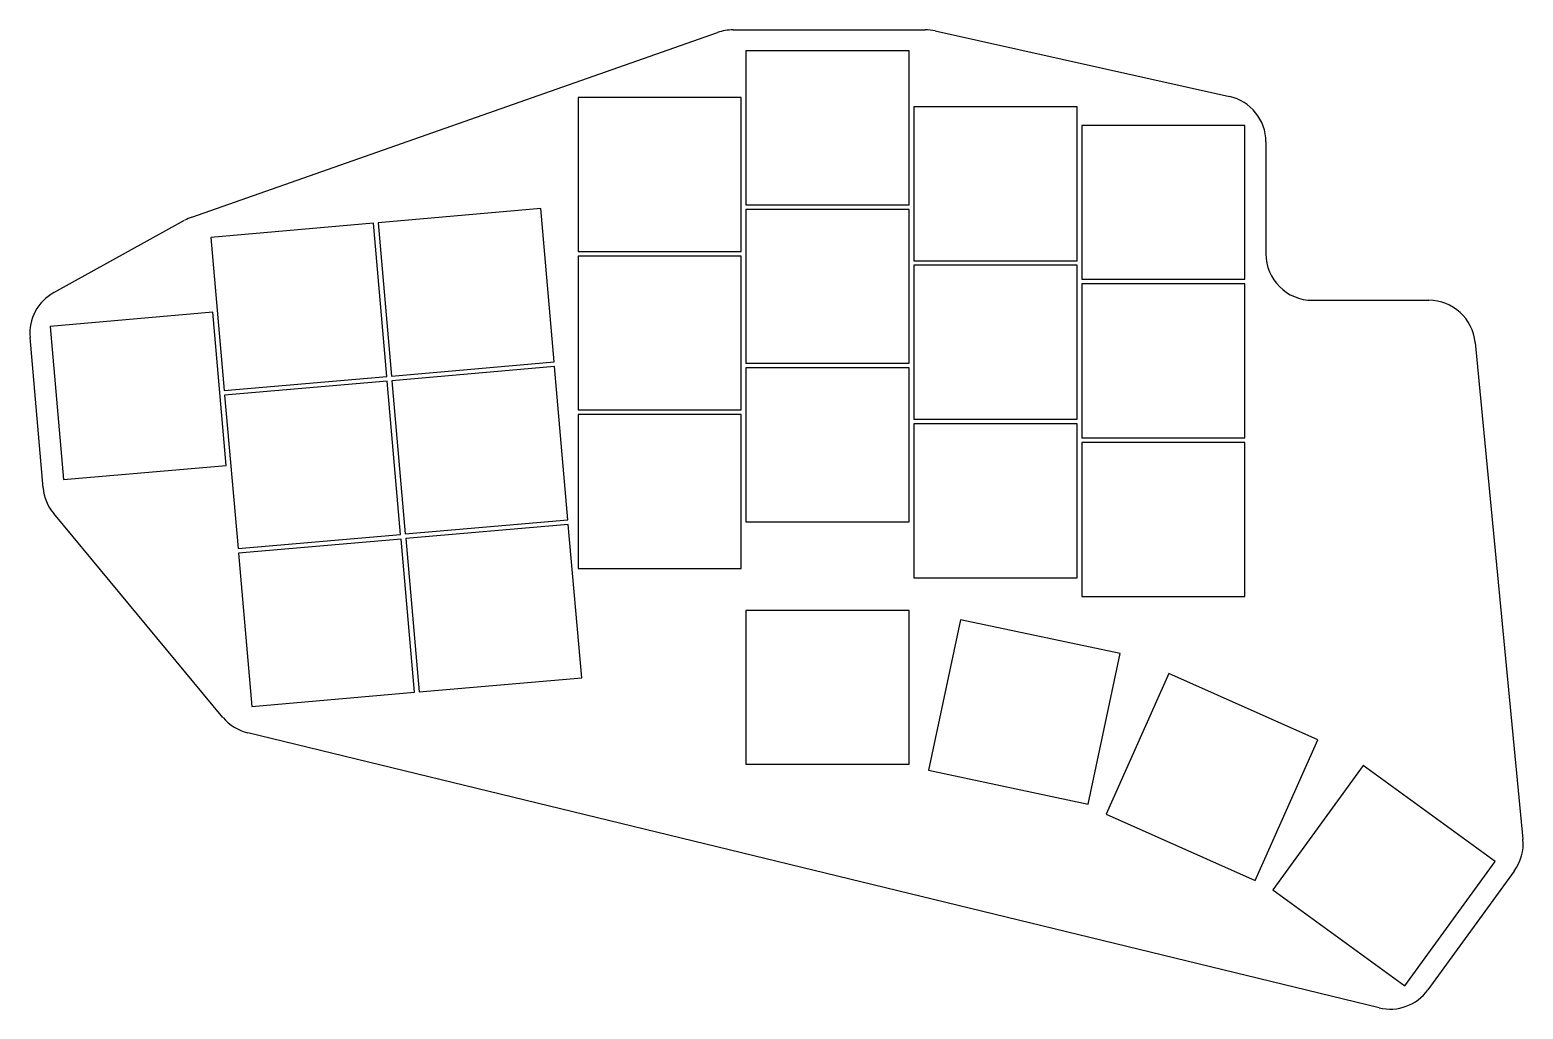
# Model space of a CAD drawing. Header units: millimetres. Extents: x 44 to 204, y -127 to -22.
import ezdxf

# ---------------------------------------------------------------- set-up
doc = ezdxf.new("R2010")
doc.units = ezdxf.units.MM

msp = doc.modelspace()

# ---------------------------------------------------------------- linework, layer by layer
for p, q in [((119.35, -22.14), (139.95, -22.14)), ((141.03, -22.26), (172.58, -29.27)), ((61.32, -42.21), (117.69, -22.42)), ((138.24, -24.39), (120.74, -24.39)), ((120.74, -24.39), (120.74, -40.89)), ((138.24, -40.89), (138.24, -24.39)), ((120.24, -29.39), (102.74, -29.39)), ((102.74, -29.39), (102.74, -45.89)), ((120.24, -45.89), (120.24, -29.39)), ((156.24, -30.39), (138.74, -30.39)), ((138.74, -30.39), (138.74, -46.89)), ((156.24, -46.89), (156.24, -30.39)), ((174.24, -32.39), (156.74, -32.39)), ((156.74, -32.39), (156.74, -48.89)), ((174.24, -48.89), (174.24, -32.39)), ((176.49, -34.15), (176.49, -46.14)), ((98.73, -41.3), (81.29, -42.83)), ((100.16, -57.74), (98.73, -41.3)), ((120.74, -40.89), (138.24, -40.89)), ((138.24, -41.39), (120.74, -41.39)), ((120.74, -41.39), (120.74, -57.89)), ((138.24, -57.89), (138.24, -41.39)), ((46.53, -50.32), (60.55, -42.56)), ((80.79, -42.87), (63.36, -44.4)), ((82.23, -59.31), (80.79, -42.87)), ((81.29, -42.83), (82.73, -59.27)), ((63.36, -44.4), (64.8, -60.83)), ((102.74, -45.89), (120.24, -45.89)), ((120.24, -46.39), (102.74, -46.39)), ((102.74, -46.39), (102.74, -62.89)), ((120.24, -62.89), (120.24, -46.39)), ((138.74, -46.89), (156.24, -46.89)), ((156.24, -47.39), (138.74, -47.39)), ((138.74, -47.39), (138.74, -63.89)), ((156.24, -63.89), (156.24, -47.39)), ((156.74, -48.89), (174.24, -48.89)), ((174.24, -49.39), (156.74, -49.39)), ((156.74, -49.39), (156.74, -65.89)), ((174.24, -65.89), (174.24, -49.39)), ((181.49, -51.14), (193.95, -51.14)), ((63.56, -52.41), (46.13, -53.94)), ((65, -68.85), (63.56, -52.41)), ((46.13, -53.94), (47.56, -70.37)), ((45.38, -71.25), (43.97, -55.13)), ((198.93, -55.66), (204.05, -108.93)), ((82.73, -59.27), (100.16, -57.74)), ((100.21, -58.24), (82.77, -59.76)), ((101.65, -74.68), (100.21, -58.24)), ((120.74, -57.89), (138.24, -57.89)), ((138.24, -58.39), (120.74, -58.39)), ((120.74, -58.39), (120.74, -74.89)), ((138.24, -74.89), (138.24, -58.39)), ((64.8, -60.83), (82.23, -59.31)), ((82.28, -59.81), (64.84, -61.33)), ((83.71, -76.24), (82.28, -59.81)), ((82.77, -59.76), (84.21, -76.2)), ((64.84, -61.33), (66.28, -77.77)), ((102.74, -62.89), (120.24, -62.89)), ((120.24, -63.39), (102.74, -63.39)), ((102.74, -63.39), (102.74, -79.89)), ((120.24, -79.89), (120.24, -63.39)), ((138.74, -63.89), (156.24, -63.89)), ((156.24, -64.39), (138.74, -64.39)), ((138.74, -64.39), (138.74, -80.89)), ((156.24, -80.89), (156.24, -64.39)), ((156.74, -65.89), (174.24, -65.89)), ((174.24, -66.39), (156.74, -66.39)), ((156.74, -66.39), (156.74, -82.89)), ((174.24, -82.89), (174.24, -66.39)), ((47.56, -70.37), (65, -68.85)), ((64.66, -95.87), (46.52, -74.01)), ((84.21, -76.2), (101.65, -74.68)), ((101.69, -75.17), (84.26, -76.7)), ((103.13, -91.61), (101.69, -75.17)), ((120.74, -74.89), (138.24, -74.89)), ((66.28, -77.77), (83.71, -76.24)), ((83.76, -76.74), (66.32, -78.27)), ((85.2, -93.18), (83.76, -76.74)), ((84.26, -76.7), (85.69, -93.14)), ((66.32, -78.27), (67.76, -94.7)), ((102.74, -79.89), (120.24, -79.89)), ((138.74, -80.89), (156.24, -80.89)), ((156.74, -82.89), (174.24, -82.89)), ((138.24, -84.39), (120.74, -84.39)), ((120.74, -84.39), (120.74, -100.89)), ((138.24, -100.89), (138.24, -84.39)), ((143.76, -85.39), (140.33, -101.53)), ((160.88, -89.03), (143.76, -85.39)), ((157.45, -105.17), (160.88, -89.03)), ((166.07, -91.16), (159.36, -106.23)), ((182.06, -98.27), (166.07, -91.16)), ((85.69, -93.14), (103.13, -91.61)), ((67.76, -94.7), (85.2, -93.18)), ((188.63, -127.01), (67.33, -97.53)), ((175.35, -113.35), (182.06, -98.27)), ((120.74, -100.89), (138.24, -100.89)), ((140.33, -101.53), (157.45, -105.17)), ((186.93, -101.03), (177.24, -114.37)), ((201.09, -111.31), (186.93, -101.03)), ((159.36, -106.23), (175.35, -113.35)), ((191.39, -124.66), (201.09, -111.31)), ((203.12, -112.35), (193.86, -125.09)), ((177.24, -114.37), (191.39, -124.66))]:
    msp.add_line(p, q)
for centre, start, end in [((119.35, -27.14), 90, 109.3453), ((139.95, -27.14), 77.4712, 90), ((171.49, -34.15), 0, 77.4712), ((62.98, -46.93), 109.3453, 118.9625), ((181.49, -46.14), 180, 270), ((48.95, -54.69), 118.9625, 185), ((193.95, -56.14), 5.4944, 90), ((50.36, -70.82), 185, 219.6952), ((68.51, -92.67), 219.6952, 256.3415), ((199.08, -109.41), 324, 5.4944), ((189.82, -122.15), 256.3415, 324)]:
    msp.add_arc(centre, 5, start, end)

doc.saveas('drawing.dxf')
